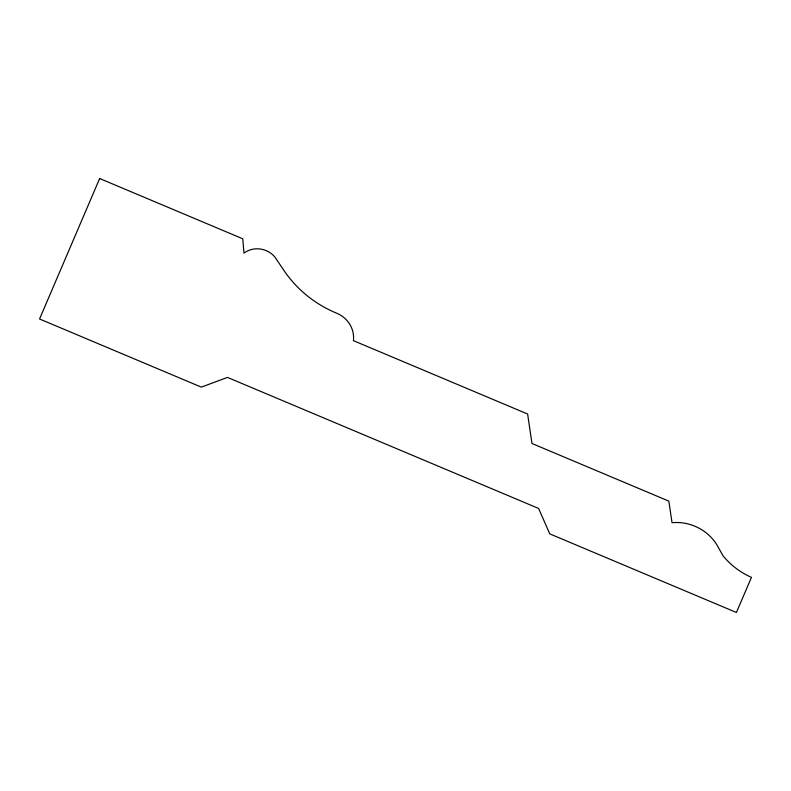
<?xml version="1.0" encoding="UTF-8"?>
<svg xmlns="http://www.w3.org/2000/svg" width="791" height="791" viewBox="0 0 791 791"><rect width="100%" height="100%" fill="white"/><g stroke="black" fill="none" stroke-linecap="round" stroke-linejoin="round"><path stroke-width="1.19" d="M99.666 178.519L39.55 318.981L201.319 387.115L227.501 377.416L538.612 508.445L549.755 533.866L736.421 612.481L751.45 577.371A73.029 68.837 20.2 0 1 723.033 555.786L716.745 544.623A45.542 42.932 20.2 0 0 672.034 522.703L668.85 501.138L531.967 443.484L527.617 414.019L353.399 340.644A26.993 25.441 20.2 0 0 335.948 312.9A113.321 106.825 20.2 0 1 284.167 270.779L274.961 257.115A22.089 20.823 20.2 0 0 243.984 253.12L242.768 238.793L99.666 178.519"/></g></svg>
